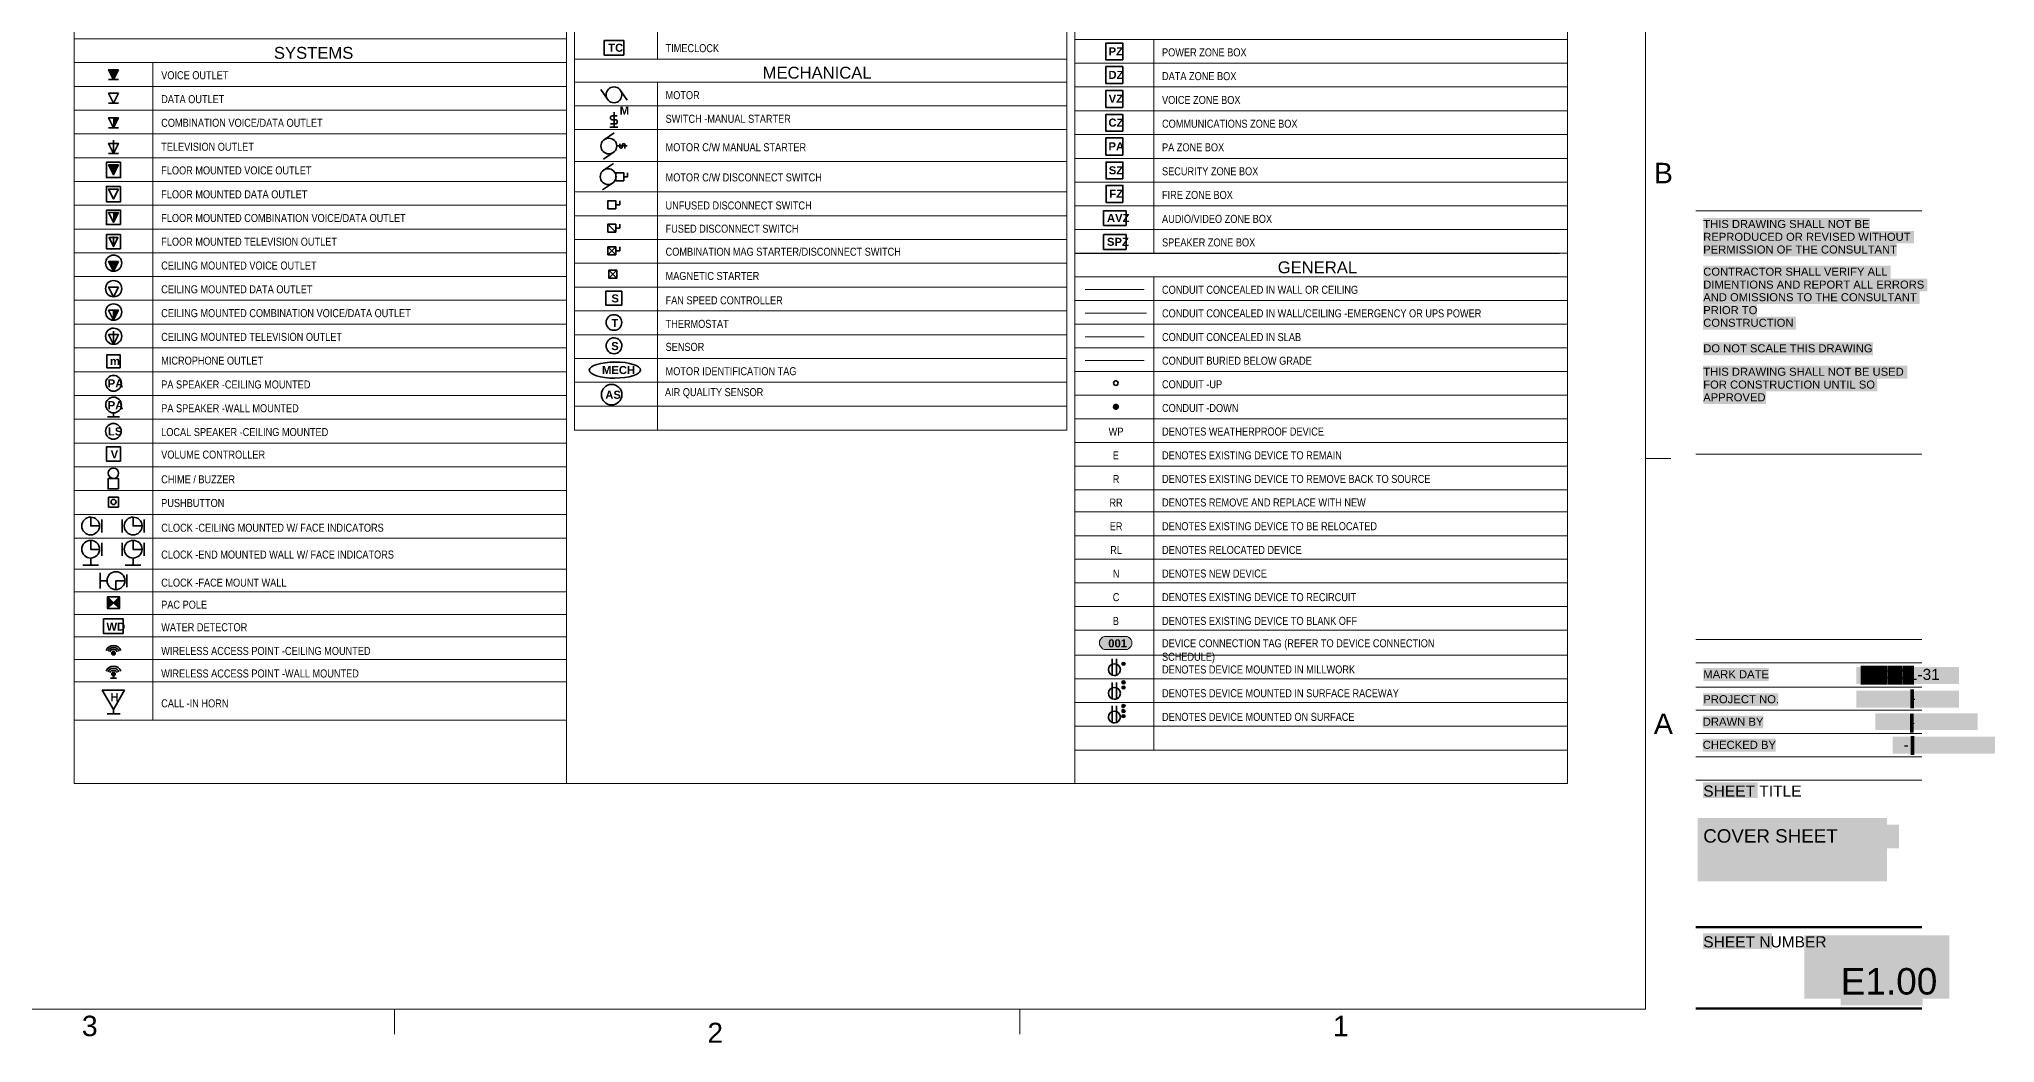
# Model space of a CAD drawing. Header units: millimetres. Extents: x -50.9 to 35.9, y -72.5 to 23.3.
# Drawn here: x 16.32 to 35.85, y 0.67 to 10.69 of the extents above; entities that cross this region are included whole.
import ezdxf

# ---------------------------------------------------------------- set-up
doc = ezdxf.new("R2010")
doc.units = ezdxf.units.MM
doc.layers.add('PDF2_Geometry', color=7, linetype='Continuous')
doc.layers.add('PDF2_Text', color=7, linetype='Continuous')
doc.layers.add('PDF2_Solid Fills', color=7, linetype='Continuous', true_color=0x7f7f7f)
doc.styles.add('PDF Arial', font='arial.ttf')
doc.styles.add('PDF Arial Narrow', font='ARIALN.TTF')
doc.styles.add('PDF ArialRoundedMT Bold', font='arialbd.ttf')
doc.styles.add('PDF GillSansMT', font='arial.ttf')
doc.styles.add('PDF GillSansMT-Condensed', font='arial.ttf')
doc.styles.add('PDF GillSansMTCondensed', font='arial.ttf')

msp = doc.modelspace()

# ---------------------------------------------------------------- hatches: boundary and pattern name
at = {"layer": 'PDF2_Solid Fills', "transparency": 33554559}
for color, points in [(256, [(17.069, 10.29), (17.115, 10.386), (17.019, 10.386)]), (256, [(17.07, 9.815), (17.115, 9.905), (17.07, 9.905)]), (256, [(17.069, 9.34), (17.115, 9.436), (17.019, 9.436)]), (256, [(17.114, 8.96), (17.115, 8.961), (17.069, 8.961), (17.069, 8.87)]), (256, [(17.069, 8.376), (17.115, 8.473), (17.019, 8.473)]), (256, [(17.114, 7.983), (17.115, 7.985), (17.074, 7.985), (17.074, 7.903)]), (256, [(27.097, 7.032), (27.083, 7.043), (27.067, 7.043), (27.052, 7.028), (27.055, 7.008), (27.068, 6.998), (27.08, 6.998), (27.095, 7.01)]), (256, [(17.067, 5.067), (17.009, 5.125), (17.007, 5.125), (17.007, 5.008), (17.01, 5.01)]), (256, [(17.067, 5.067), (17.125, 5.008), (17.125, 5.123), (17.124, 5.123)]), (7, [(17.084, 4.57), (17.075, 4.578), (17.057, 4.578), (17.049, 4.568), (17.052, 4.552), (17.07, 4.547), (17.082, 4.553)]), (7, [(17.084, 4.363), (17.074, 4.372), (17.06, 4.372), (17.049, 4.36), (17.052, 4.345), (17.07, 4.337), (17.082, 4.347)]), (7, [(27.163, 4.472), (27.157, 4.473), (27.147, 4.473), (27.135, 4.465), (27.135, 4.448), (27.157, 4.44), (27.163, 4.443), (27.168, 4.463)]), (7, [(27.163, 4.287), (27.157, 4.288), (27.147, 4.288), (27.135, 4.28), (27.135, 4.263), (27.157, 4.255), (27.163, 4.258), (27.168, 4.278)]), (7, [(27.163, 4.235), (27.157, 4.237), (27.147, 4.237), (27.135, 4.23), (27.135, 4.212), (27.157, 4.207), (27.163, 4.208), (27.168, 4.227)]), (7, [(27.163, 4.05), (27.157, 4.052), (27.147, 4.052), (27.135, 4.045), (27.135, 4.027), (27.157, 4.022), (27.163, 4.023), (27.168, 4.042)]), (7, [(27.163, 4), (27.157, 4.002), (27.147, 4.002), (27.135, 3.993), (27.135, 3.977), (27.157, 3.968), (27.163, 3.972), (27.168, 3.992)]), (7, [(27.163, 3.948), (27.157, 3.95), (27.147, 3.95), (27.135, 3.942), (27.135, 3.925), (27.157, 3.92), (27.163, 3.922), (27.168, 3.94)])]:
    msp.add_hatch(color=color, dxfattribs=at).paths.add_polyline_path(points)
at = {"layer": 'PDF2_Solid Fills', "true_color": 0xffffff, "transparency": 33554559}
msp.add_hatch(color=7, dxfattribs=at).paths.add_polyline_path([(27.192, 4.728), (27.187, 4.73), (26.96, 4.73), (26.93, 4.713), (26.913, 4.683), (26.91, 4.667), (26.92, 4.632), (26.943, 4.608), (26.977, 4.6), (27.168, 4.598), (27.205, 4.61), (27.225, 4.63), (27.233, 4.648), (27.235, 4.682), (27.222, 4.707)])

# ---------------------------------------------------------------- linework, layer by layer
at = {"layer": 'PDF2_Geometry', "lineweight": 9}
msp.add_lwpolyline([(32.364, 1.008), (1.135, 1.008), (32.364, 1.008), (32.364, 22.993), (1.135, 22.993), (32.364, 22.993)], close=True, dxfattribs=at)
at = {"layer": 'PDF2_Geometry', "lineweight": 20}
for points in [[(21.552, 10.695), (16.674, 10.695), (16.674, 21.849), (21.59, 21.849), (21.59, 5.467)], [(21.59, 21.849), (21.59, 10.695), (21.59, 3.893), (16.674, 3.893), (16.674, 10.695), (21.59, 10.695)], [(31.585, 21.851), (31.585, 10.924), (26.669, 10.924), (31.585, 10.924), (31.585, 8.554), (31.585, 3.595), (26.669, 3.595), (31.585, 3.595), (31.585, 3.262), (16.675, 3.262)], [(21.67, 6.788), (26.587, 6.788), (26.587, 21.849), (21.67, 21.849), (21.67, 6.788), (21.67, 10.493), (26.587, 10.493), (26.587, 17.578), (26.587, 21.849)], [(21.67, 21.849), (21.67, 17.578), (21.67, 10.493), (26.508, 10.493)], [(26.667, 5.473), (26.667, 21.849), (26.667, 10.923), (26.667, 8.553), (26.667, 3.595), (26.667, 3.262)], [(22.497, 17.343), (22.497, 10.493)], [(26.669, 10.689), (31.585, 10.689)], [(27.453, 10.688), (27.453, 8.553)], [(16.674, 10.458), (21.59, 10.458)], [(17.46, 10.458), (17.46, 3.893)], [(26.587, 10.493), (26.587, 6.788)], [(26.669, 10.451), (31.585, 10.451)], [(16.674, 10.22), (21.59, 10.22)], [(21.67, 10.261), (26.587, 10.261)], [(22.497, 10.261), (22.497, 6.788)], [(26.669, 10.214), (31.585, 10.214)], [(16.674, 9.983), (21.59, 9.983)], [(21.67, 10.025), (26.587, 10.025)], [(26.669, 9.975), (31.585, 9.975)], [(21.67, 9.788), (26.587, 9.788)], [(16.674, 9.746), (21.59, 9.746)], [(26.669, 9.739), (31.585, 9.739)], [(16.674, 9.508), (21.59, 9.508)], [(21.67, 9.47), (26.587, 9.47)], [(26.669, 9.5), (31.585, 9.5)], [(16.674, 9.271), (21.59, 9.271)], [(26.669, 9.264), (31.585, 9.264)], [(16.674, 9.033), (21.59, 9.033)], [(21.67, 9.166), (26.587, 9.166)], [(16.674, 8.796), (21.59, 8.796)], [(21.67, 8.928), (26.587, 8.928)], [(21.67, 8.691), (26.587, 8.691)], [(16.674, 8.56), (21.59, 8.56)], [(21.67, 8.455), (26.587, 8.455)], [(26.668, 8.553), (31.506, 8.553)], [(26.669, 8.554), (31.585, 8.554)], [(16.674, 8.321), (21.59, 8.321)], [(21.67, 8.216), (26.587, 8.216)], [(26.669, 8.319), (31.585, 8.319)], [(27.453, 8.318), (27.453, 3.595)], [(16.674, 8.085), (21.59, 8.085)], [(26.669, 8.082), (31.585, 8.082)], [(16.674, 7.846), (21.59, 7.846)], [(21.67, 7.98), (26.587, 7.98)], [(26.669, 7.845), (31.585, 7.845)], [(21.67, 7.741), (26.587, 7.741)], [(16.674, 7.61), (21.59, 7.61)], [(21.67, 7.505), (26.587, 7.505)], [(26.669, 7.61), (31.585, 7.61)], [(16.674, 7.371), (21.59, 7.371)], [(21.67, 7.267), (26.587, 7.267)], [(26.669, 7.374), (31.585, 7.374)], [(16.674, 7.135), (21.59, 7.135)], [(26.669, 7.139), (31.585, 7.139)], [(16.674, 6.898), (21.59, 6.898)], [(21.67, 7.027), (26.587, 7.027)], [(26.669, 6.902), (31.585, 6.902)], [(16.674, 6.66), (21.59, 6.66)], [(26.669, 6.665), (31.585, 6.665)], [(16.674, 6.423), (21.59, 6.423)], [(26.669, 6.43), (31.585, 6.43)], [(16.674, 6.185), (21.59, 6.185)], [(26.669, 6.194), (31.585, 6.194)], [(16.674, 5.948), (21.59, 5.948)], [(26.669, 5.972), (31.585, 5.972)], [(16.674, 5.71), (21.59, 5.71)], [(26.669, 5.735), (31.585, 5.735)], [(26.669, 5.5), (31.585, 5.5)], [(16.674, 5.4), (21.59, 5.4)], [(16.674, 5.175), (21.59, 5.175)], [(26.669, 5.264), (31.585, 5.264)], [(16.674, 4.95), (21.59, 4.95)], [(26.669, 5.027), (31.585, 5.027)], [(16.674, 4.725), (21.59, 4.725)], [(26.669, 4.792), (31.585, 4.792)], [(16.674, 4.5), (21.59, 4.5)], [(26.669, 4.542), (31.585, 4.542)], [(26.669, 4.305), (31.585, 4.305)], [(16.674, 4.275), (21.59, 4.275)], [(26.669, 4.069), (31.585, 4.069)], [(16.674, 3.262), (16.674, 3.893)], [(21.59, 3.893), (21.59, 3.262)], [(26.669, 3.834), (31.585, 3.834)]]:
    msp.add_lwpolyline(points, dxfattribs=at)
at = {"layer": 'PDF2_Geometry', "lineweight": 35}
for points in [[(22.162, 10.678), (22.162, 10.533), (21.965, 10.533), (21.965, 10.678)], [(27.143, 10.485), (27.143, 10.653), (26.975, 10.653), (26.975, 10.485)], [(17.115, 10.386), (17.067, 10.288), (17.017, 10.386)], [(17.115, 10.386), (17.017, 10.386), (17.067, 10.288)], [(27.143, 10.25), (27.143, 10.418), (26.975, 10.418), (26.975, 10.25)], [(27.143, 10.01), (27.143, 10.18), (26.975, 10.18), (26.975, 10.01)], [(17.115, 10.151), (17.067, 10.053), (17.017, 10.151)], [(17.115, 9.905), (17.067, 9.806), (17.017, 9.905)], [(17.07, 9.813), (17.115, 9.905), (17.07, 9.905)], [(27.143, 9.773), (27.143, 9.941), (26.975, 9.941), (26.975, 9.773)], [(27.143, 9.535), (27.143, 9.705), (26.975, 9.705), (26.975, 9.535)], [(17.137, 9.463), (17.137, 9.31), (16.995, 9.31), (16.995, 9.463)], [(17.115, 9.436), (17.067, 9.338), (17.017, 9.436)], [(17.067, 9.338), (17.115, 9.436), (17.017, 9.436)], [(27.145, 9.296), (27.145, 9.465), (26.977, 9.465), (26.977, 9.296)], [(17.137, 9.221), (17.137, 9.068), (16.995, 9.068), (16.995, 9.221)], [(17.115, 9.195), (17.067, 9.096), (17.017, 9.195)], [(22.162, 9.278), (22.082, 9.278), (22.082, 9.358), (22.162, 9.358)], [(27.145, 9.061), (27.145, 9.231), (26.977, 9.231), (26.977, 9.061)], [(17.137, 8.841), (16.995, 8.841), (16.995, 8.983), (17.137, 8.983)], [(22.082, 8.998), (22.004, 8.998), (22.004, 9.078), (22.082, 9.078)], [(17.115, 8.961), (17.067, 8.863), (17.017, 8.961)], [(17.069, 8.868), (17.115, 8.961), (17.069, 8.961)], [(22.082, 8.845), (22.004, 8.845), (22.082, 8.766)], [(27.177, 8.978), (27.177, 8.833), (26.952, 8.833), (26.952, 8.978)], [(17.137, 8.6), (16.995, 8.6), (16.995, 8.741), (17.137, 8.741)], [(27.177, 8.74), (27.177, 8.593), (26.952, 8.593), (26.952, 8.74)], [(17.115, 8.473), (17.067, 8.375), (17.017, 8.473)], [(17.115, 8.473), (17.017, 8.473), (17.067, 8.375)], [(17.115, 8.216), (17.067, 8.118), (17.017, 8.216)], [(22.142, 8.036), (21.984, 8.036), (21.984, 8.175), (22.142, 8.175)], [(17.074, 7.901), (17.115, 7.985), (17.074, 7.985)], [(17.132, 7.41), (17.132, 7.541), (17, 7.541), (17, 7.41)], [(17.137, 6.48), (16.995, 6.48), (16.995, 6.622), (17.137, 6.622)], [(17.117, 6.202), (17.117, 6.305), (17.012, 6.305), (17.012, 6.202)], [(17.115, 6.02), (17.115, 6.118), (17.017, 6.118), (17.017, 6.02)], [(17.007, 5.007), (17.067, 5.065), (17.007, 5.125)], [(17.125, 5.125), (17.067, 5.065), (17.125, 5.007)], [(17.164, 4.758), (16.967, 4.758), (16.967, 4.905), (17.164, 4.905)], [(17.049, 4.562), (17.049, 4.557), (17.05, 4.552), (17.054, 4.548), (17.057, 4.547), (17.062, 4.545), (17.067, 4.543), (17.07, 4.545), (17.075, 4.547), (17.079, 4.548), (17.082, 4.552), (17.084, 4.557), (17.084, 4.562), (17.084, 4.567), (17.082, 4.57), (17.079, 4.573), (17.075, 4.577), (17.07, 4.578), (17.067, 4.578), (17.062, 4.578), (17.057, 4.577), (17.054, 4.573), (17.05, 4.57), (17.049, 4.567)], [(17.049, 4.353), (17.049, 4.35), (17.05, 4.345), (17.054, 4.342), (17.057, 4.338), (17.062, 4.337), (17.067, 4.337), (17.07, 4.337), (17.075, 4.338), (17.079, 4.342), (17.082, 4.345), (17.084, 4.35), (17.084, 4.353), (17.084, 4.358), (17.082, 4.363), (17.079, 4.367), (17.075, 4.368), (17.07, 4.372), (17.067, 4.372), (17.062, 4.372), (17.057, 4.368), (17.054, 4.367), (17.05, 4.363), (17.049, 4.358)], [(17.177, 4.193), (16.955, 4.193), (17.067, 4)]]:
    msp.add_lwpolyline(points, close=True, dxfattribs=at)
for points in [[(17.017, 10.288), (17.115, 10.288)], [(21.932, 10.188), (21.999, 10.091)], [(22.129, 10.178), (22.194, 10.081)], [(17.017, 10.053), (17.115, 10.053)], [(22.064, 9.963), (22.064, 9.813)], [(17.017, 9.806), (17.115, 9.806)], [(17.07, 9.905), (17.07, 9.813)], [(22.024, 9.813), (22.102, 9.813)], [(22.03, 9.915), (22.03, 9.895)], [(22.03, 9.845), (22.084, 9.845)], [(22.042, 9.925), (22.097, 9.925)], [(22.042, 9.885), (22.084, 9.885)], [(22.097, 9.855), (22.097, 9.875)], [(17.067, 9.551), (17.017, 9.65), (17.115, 9.65), (17.067, 9.551), (17.067, 9.683)], [(21.969, 9.69), (22.065, 9.755)], [(22.194, 9.625), (22.09, 9.625)], [(22.122, 9.645), (22.122, 9.611)], [(22.129, 9.603), (22.14, 9.603)], [(22.147, 9.638), (22.147, 9.611)], [(22.165, 9.645), (22.154, 9.645)], [(22.172, 9.638), (22.172, 9.601)], [(17.017, 9.551), (17.115, 9.551)], [(21.959, 9.493), (22.055, 9.56)], [(21.96, 9.383), (22.059, 9.45)], [(21.95, 9.186), (22.049, 9.253)], [(22.162, 9.318), (22.2, 9.318), (22.2, 9.358)], [(22.082, 9.038), (22.122, 9.038), (22.122, 9.078)], [(17.069, 8.961), (17.069, 8.868)], [(22.082, 8.766), (22.004, 8.766), (22.004, 8.845)], [(22.082, 8.805), (22.122, 8.805), (22.122, 8.845)], [(17.067, 8.621), (17.022, 8.71), (17.11, 8.71), (17.067, 8.621), (17.067, 8.723)], [(22.004, 8.618), (22.004, 8.54), (22.082, 8.618), (22.004, 8.618), (22.082, 8.54), (22.082, 8.618)], [(22.082, 8.578), (22.122, 8.578), (22.122, 8.618)], [(22.004, 8.54), (22.082, 8.54)], [(22.014, 8.385), (22.014, 8.305), (22.092, 8.385), (22.014, 8.385), (22.092, 8.305), (22.092, 8.385)], [(22.014, 8.305), (22.092, 8.305)], [(17.007, 6.92), (17.125, 6.92)], [(17.067, 6.92), (17.067, 6.96)], [(16.949, 5.895), (16.949, 5.768)], [(17.152, 5.895), (17.152, 5.768)], [(17.372, 5.895), (17.372, 5.768)], [(16.927, 5.598), (16.839, 5.598), (16.839, 5.687)], [(16.949, 5.663), (16.949, 5.535)], [(17.152, 5.663), (17.152, 5.535)], [(17.35, 5.598), (17.262, 5.598), (17.262, 5.687)], [(17.372, 5.663), (17.372, 5.535)], [(16.839, 5.51), (16.839, 5.442)], [(17.262, 5.51), (17.262, 5.442)], [(16.759, 5.442), (16.917, 5.442)], [(16.934, 5.363), (16.934, 5.207)], [(17.002, 5.285), (16.934, 5.285)], [(17.184, 5.442), (17.34, 5.442)], [(17.2, 5.348), (17.2, 5.222)], [(17.125, 5.125), (17.007, 5.007), (17.007, 5.125), (17.125, 5.007), (17.125, 5.125), (17.007, 5.125)], [(17.007, 5.007), (17.125, 5.007)], [(27.037, 4.507), (27.037, 4.342)], [(27.08, 4.507), (27.08, 4.342)], [(17.035, 4.312), (17.097, 4.312)], [(17.067, 4.337), (17.067, 4.312)], [(27.037, 4.27), (27.037, 4.105)], [(27.08, 4.27), (27.08, 4.105)], [(17.002, 3.957), (17.132, 3.957)], [(17.067, 3.957), (17.067, 4)], [(27.037, 4.035), (27.037, 3.87)], [(27.08, 4.035), (27.08, 3.868)]]:
    msp.add_lwpolyline(points, dxfattribs=at)
for points in [[(22.142, 10.136, 0.414894), (22.064, 10.215, 0.414894), (21.985, 10.136)], [(22.012, 9.703, 0.414894), (21.934, 9.625, 0.414894), (22.012, 9.546)], [(22.084, 9.32, 0.414894), (22.005, 9.398, 0.414894), (21.927, 9.32)], [(17.067, 7.985), (17.067, 7.886), (17.115, 7.985), (17.017, 7.985), (17.067, 7.886, 0.413265), (17.149, 7.968)], [(17.149, 7.726, -0.413265), (17.067, 7.645), (17.017, 7.743), (17.115, 7.743), (17.067, 7.645), (17.067, 7.776)], [(22.142, 7.631, 0.414894), (22.064, 7.71, 0.414894), (21.985, 7.631)], [(17.145, 7.257, 0.414894), (17.067, 7.335, 0.414894), (16.989, 7.257)], [(17.145, 7.04, 0.414894), (17.067, 7.118, 0.414894), (16.989, 7.04)], [(17.35, 5.832), (17.262, 5.832), (17.262, 5.92, 0.424528), (17.174, 5.832, 0.417471), (17.262, 5.743)], [(17.262, 5.688, 0.424528), (17.174, 5.6, 0.417471), (17.262, 5.512)], [(17.18, 5.287, -0.416667), (17.09, 5.197), (17.09, 5.285), (17.179, 5.285)]]:
    msp.add_lwpolyline(points, format="xyb", dxfattribs=at)
at = {"layer": 'PDF2_Geometry', "lineweight": 20}
for points in [[(31.585, 9.027), (26.669, 9.027)], [(31.585, 8.79), (26.669, 8.79)]]:
    msp.add_lwpolyline(points, close=True, dxfattribs=at)
at = {"layer": 'PDF2_Geometry', "lineweight": 9}
for points in [[(32.865, 8.978), (35.121, 8.978)], [(32.367, 6.505), (32.617, 6.505)], [(32.865, 6.55), (35.121, 6.55)], [(32.865, 4.698), (35.121, 4.698)], [(32.865, 4.467), (35.121, 4.467)], [(32.865, 4.223), (35.121, 4.223)], [(32.865, 3.992), (35.121, 3.992)], [(32.865, 3.76), (35.121, 3.76)], [(32.865, 3.528), (35.121, 3.528)], [(32.866, 3.293), (35.121, 3.293)], [(19.873, 0.758), (19.873, 1.008)], [(26.117, 0.758), (26.117, 1.008)]]:
    msp.add_lwpolyline(points, dxfattribs=at)
at = {"layer": 'PDF2_Geometry', "lineweight": 18}
for points in [[(26.767, 8.193), (27.357, 8.193)], [(26.767, 7.956), (27.38, 7.956)], [(26.767, 7.72), (27.357, 7.72)], [(26.767, 7.485), (27.357, 7.485)], [(26.982, 4.598), (27.168, 4.598), (27.187, 4.6), (27.202, 4.607), (27.215, 4.618), (27.227, 4.632), (27.233, 4.647), (27.235, 4.665), (27.233, 4.682), (27.227, 4.697), (27.215, 4.712), (27.202, 4.722), (27.187, 4.728), (27.168, 4.73), (26.977, 4.73), (26.96, 4.728), (26.943, 4.722), (26.93, 4.712), (26.92, 4.698), (26.913, 4.682), (26.91, 4.665), (26.913, 4.647), (26.92, 4.632), (26.93, 4.618), (26.943, 4.607), (26.96, 4.6), (26.977, 4.598)]]:
    msp.add_lwpolyline(points, dxfattribs=at)
at = {"layer": 'PDF2_Geometry', "lineweight": 35}
for points in [[(22.064, 7.941, 0.414894), (21.985, 7.863, 0.414894), (22.064, 7.785, 0.414894), (22.142, 7.863, 0.414894)], [(17.065, 6.855, 0.414894), (16.987, 6.777, 0.414894), (17.065, 6.698, 0.414894), (17.144, 6.777, 0.414894)], [(16.75, 5.832, 0.417471), (16.839, 5.743, 0.410377), (16.927, 5.832), (16.839, 5.832), (16.839, 5.92, 0.424528)], [(16.839, 5.688, 0.424528), (16.75, 5.6, 0.417471), (16.839, 5.512, 0.410377), (16.927, 5.6, 0.417471)]]:
    msp.add_lwpolyline(points, format="xyb", close=True, dxfattribs=at)
at = {"layer": 'PDF2_Geometry', "lineweight": 18}
for points in [[(27.17, 4.457), (27.163, 4.47), (27.148, 4.473), (27.135, 4.463), (27.135, 4.448), (27.148, 4.438), (27.163, 4.442)], [(27.17, 4.272), (27.163, 4.285), (27.148, 4.288), (27.135, 4.278), (27.135, 4.263), (27.148, 4.253), (27.163, 4.257)], [(27.17, 4.22), (27.163, 4.233), (27.148, 4.237), (27.135, 4.228), (27.135, 4.212), (27.148, 4.203), (27.163, 4.207)], [(27.17, 4.035), (27.163, 4.048), (27.148, 4.052), (27.135, 4.043), (27.135, 4.027), (27.148, 4.018), (27.163, 4.022)], [(27.17, 3.983), (27.163, 3.998), (27.148, 4.002), (27.135, 3.992), (27.135, 3.977), (27.148, 3.967), (27.163, 3.97)], [(27.17, 3.933), (27.163, 3.947), (27.148, 3.95), (27.135, 3.94), (27.135, 3.925), (27.148, 3.917), (27.163, 3.92)]]:
    msp.add_lwpolyline(points, close=True, dxfattribs=at)
at = {"layer": 'PDF2_Geometry', "lineweight": 70}
for points in [[(32.866, 1.827), (35.121, 1.827)], [(32.866, 1.017), (35.121, 1.017)]]:
    msp.add_lwpolyline(points, dxfattribs=at)
at = {"layer": 'PDF2_Geometry', "lineweight": 35}
msp.add_circle((27.075, 7.02), 0.0232, dxfattribs=at)
for centre, radius, start, end in [((17.066, 8.457), 0.079, 89.2527, 180.7473), ((17.067, 8.457), 0.0818, 270.0928, 359.9072), ((17.066, 8.202), 0.079, 89.2527, 180.7473), ((17.066, 7.969), 0.079, 89.2527, 180.7473), ((17.067, 8.202), 0.0818, 270.0928, 359.9072), ((17.066, 7.728), 0.079, 89.2527, 180.7473), ((22.039, 7.144), 0.101, 89.6269, 180.3731), ((22.039, 7.144), 0.104, 270.2862, 359.7138), ((17.065, 6.358), 0.0519, 270.2862, 359.7138), ((16.839, 5.832), 0.0878, 359.6818, 90.3182), ((17.089, 5.288), 0.0868, 88.9948, 181.0052), ((17.067, 4.56), 0.0796, 21.8256, 89.6006), ((17.067, 4.354), 0.0796, 21.8256, 89.6006), ((17.067, 4.353), 0.0389, 26.2691, 90.212), ((27.06, 4.398), 0.0597, 269.7603, 0.2397), ((27.06, 4.161), 0.0597, 269.7603, 0.2397), ((27.06, 3.925), 0.058, 179.6401, 270.3599)]:
    msp.add_arc(centre, radius, start, end, dxfattribs=at)
msp.add_ellipse((22.073, 7.388), major_axis=(0.256, 0.001), ratio=0.31475, start_param=3.134209233266369, end_param=9.417394540445951, dxfattribs=at)
for points in [[(22.064, 10.056), (22.02, 10.056), (21.985, 10.093), (21.985, 10.136)], [(22.142, 10.136), (22.142, 10.093), (22.107, 10.056), (22.064, 10.056)], [(22.03, 9.915), (22.032, 9.921), (22.037, 9.925), (22.044, 9.925)], [(22.044, 9.886), (22.037, 9.888), (22.032, 9.891), (22.03, 9.896)], [(22.084, 9.886), (22.089, 9.886), (22.094, 9.883), (22.095, 9.876)], [(22.095, 9.858), (22.094, 9.851), (22.089, 9.848), (22.084, 9.846)], [(22.012, 9.703), (22.055, 9.703), (22.092, 9.668), (22.092, 9.625)], [(22.092, 9.625), (22.092, 9.581), (22.055, 9.546), (22.012, 9.546)], [(22.129, 9.605), (22.124, 9.605), (22.122, 9.608), (22.122, 9.611)], [(22.149, 9.611), (22.147, 9.608), (22.145, 9.605), (22.14, 9.605)], [(22.149, 9.638), (22.149, 9.643), (22.15, 9.645), (22.154, 9.646)], [(22.165, 9.646), (22.17, 9.646), (22.172, 9.643), (22.174, 9.638)], [(22.005, 9.24), (21.962, 9.24), (21.927, 9.276), (21.927, 9.32)], [(22.084, 9.32), (22.084, 9.276), (22.049, 9.24), (22.005, 9.24)], [(17.067, 8.375), (17.022, 8.375), (16.987, 8.411), (16.987, 8.456)], [(17.067, 8.536), (17.112, 8.536), (17.149, 8.501), (17.149, 8.456)], [(17.067, 8.281), (17.112, 8.281), (17.149, 8.246), (17.149, 8.201)], [(17.067, 8.12), (17.022, 8.12), (16.987, 8.156), (16.987, 8.201)], [(17.067, 8.048), (17.112, 8.048), (17.149, 8.013), (17.149, 7.968)], [(17.067, 7.886), (17.022, 7.886), (16.987, 7.923), (16.987, 7.968)], [(17.067, 7.645), (17.022, 7.645), (16.987, 7.681), (16.987, 7.726)], [(17.067, 7.806), (17.112, 7.806), (17.149, 7.771), (17.149, 7.726)], [(22.064, 7.551), (22.02, 7.551), (21.985, 7.588), (21.985, 7.631)], [(22.142, 7.631), (22.142, 7.588), (22.107, 7.551), (22.064, 7.551)], [(17.067, 7.177), (17.024, 7.177), (16.989, 7.213), (16.989, 7.257)], [(17.145, 7.257), (17.145, 7.213), (17.11, 7.177), (17.067, 7.177)], [(22.04, 7.245), (22.096, 7.245), (22.143, 7.2), (22.143, 7.144)], [(27.052, 7.258), (27.052, 7.272), (27.062, 7.281), (27.075, 7.281)], [(27.075, 7.235), (27.062, 7.235), (27.052, 7.247), (27.052, 7.258)], [(27.075, 7.281), (27.087, 7.281), (27.098, 7.272), (27.098, 7.258)], [(27.098, 7.258), (27.098, 7.247), (27.087, 7.235), (27.075, 7.235)], [(17.067, 6.96), (17.024, 6.96), (16.989, 6.997), (16.989, 7.04)], [(17.145, 7.04), (17.145, 6.997), (17.11, 6.96), (17.067, 6.96)], [(22.04, 7.04), (21.983, 7.04), (21.938, 7.087), (21.938, 7.144)], [(27.052, 7.022), (27.052, 7.035), (27.062, 7.045), (27.075, 7.045)], [(27.075, 7.045), (27.087, 7.045), (27.098, 7.035), (27.098, 7.022)], [(27.075, 6.997), (27.062, 6.997), (27.052, 7.008), (27.052, 7.022)], [(27.098, 7.022), (27.098, 7.008), (27.087, 6.997), (27.075, 6.997)], [(17.014, 6.358), (17.014, 6.388), (17.035, 6.41), (17.065, 6.41)], [(17.065, 6.307), (17.035, 6.307), (17.014, 6.33), (17.014, 6.358)], [(17.065, 6.41), (17.094, 6.41), (17.117, 6.388), (17.117, 6.358)], [(17.042, 6.072), (17.042, 6.087), (17.052, 6.097), (17.067, 6.097)], [(17.042, 6.072), (17.042, 6.087), (17.052, 6.097), (17.067, 6.097)], [(17.067, 6.045), (17.052, 6.045), (17.042, 6.057), (17.042, 6.072)], [(17.067, 6.045), (17.052, 6.045), (17.042, 6.057), (17.042, 6.072)], [(17.067, 6.097), (17.08, 6.097), (17.092, 6.087), (17.092, 6.072)], [(17.067, 6.097), (17.08, 6.097), (17.092, 6.087), (17.092, 6.072)], [(17.092, 6.072), (17.092, 6.057), (17.08, 6.045), (17.067, 6.045)], [(17.092, 6.072), (17.092, 6.057), (17.08, 6.045), (17.067, 6.045)], [(17.262, 5.92), (17.312, 5.92), (17.352, 5.882), (17.352, 5.832)], [(17.352, 5.832), (17.352, 5.783), (17.312, 5.743), (17.262, 5.743)], [(17.262, 5.688), (17.312, 5.688), (17.352, 5.65), (17.352, 5.6)], [(17.352, 5.6), (17.352, 5.552), (17.312, 5.512), (17.262, 5.512)], [(17.09, 5.197), (17.04, 5.197), (17.002, 5.237), (17.002, 5.287)], [(17.09, 5.375), (17.14, 5.375), (17.18, 5.337), (17.18, 5.287)], [(16.992, 4.59), (17.004, 4.62), (17.034, 4.64), (17.067, 4.64)], [(17.012, 4.583), (17.02, 4.605), (17.042, 4.62), (17.067, 4.62)], [(17.03, 4.577), (17.035, 4.592), (17.05, 4.6), (17.067, 4.6)], [(17.067, 4.62), (17.09, 4.62), (17.114, 4.605), (17.122, 4.582)], [(17.067, 4.6), (17.082, 4.6), (17.097, 4.592), (17.102, 4.577)], [(16.992, 4.383), (17.004, 4.413), (17.034, 4.433), (17.067, 4.433)], [(17.012, 4.377), (17.02, 4.398), (17.042, 4.412), (17.067, 4.412)], [(17.03, 4.37), (17.037, 4.383), (17.05, 4.392), (17.067, 4.392)], [(17.067, 4.412), (17.09, 4.412), (17.112, 4.398), (17.12, 4.375)], [(27.002, 4.398), (27.002, 4.432), (27.027, 4.457), (27.06, 4.457)], [(27.06, 4.338), (27.027, 4.338), (27.002, 4.365), (27.002, 4.398)], [(27.06, 4.457), (27.093, 4.457), (27.12, 4.432), (27.12, 4.398)], [(27.002, 4.162), (27.002, 4.195), (27.027, 4.22), (27.06, 4.22)], [(27.06, 4.102), (27.027, 4.102), (27.002, 4.128), (27.002, 4.162)], [(27.06, 4.22), (27.093, 4.22), (27.12, 4.195), (27.12, 4.162)], [(27.002, 3.925), (27.002, 3.958), (27.027, 3.983), (27.06, 3.983)], [(27.06, 3.983), (27.093, 3.983), (27.12, 3.958), (27.12, 3.925)], [(27.12, 3.925), (27.12, 3.893), (27.093, 3.867), (27.06, 3.867)]]:
    msp.add_open_spline(points, degree=3, dxfattribs=at)
at = {"layer": 'PDF2_Solid Fills', "color": 7, "lineweight": 9, "true_color": 0xffffff, "transparency": 33554559}
for points in [[(32.94, 8.907), (34.606, 8.907), (32.94, 8.778), (34.606, 8.778)], [(32.94, 8.778), (35.045, 8.778), (32.94, 8.652), (35.045, 8.652)], [(32.941, 8.652), (34.872, 8.652), (32.941, 8.524), (34.872, 8.524)], [(32.94, 8.43), (34.81, 8.43), (32.94, 8.302), (34.81, 8.302)], [(32.941, 8.302), (35.176, 8.302), (32.941, 8.175), (35.176, 8.175)], [(32.938, 8.046), (33.477, 8.046), (32.938, 7.92), (33.477, 7.92)], [(32.94, 8.175), (35.1, 8.175), (32.94, 8.047), (35.1, 8.047)], [(32.939, 7.92), (33.867, 7.92), (32.939, 7.791), (33.867, 7.791)], [(32.941, 7.665), (34.634, 7.665), (32.941, 7.537), (34.634, 7.537)], [(32.939, 7.432), (34.979, 7.432), (32.939, 7.303), (34.979, 7.303)], [(32.939, 7.303), (34.679, 7.303), (32.939, 7.176), (34.679, 7.176)], [(32.942, 7.177), (33.567, 7.177), (32.942, 7.049), (33.567, 7.049)], [(32.941, 4.413), (33.594, 4.413), (32.941, 4.285), (33.594, 4.285)], [(34.511, 4.437), (34.741, 4.437), (34.511, 4.247), (34.741, 4.247)], [(34.742, 4.437), (34.779, 4.437), (34.742, 4.247), (34.779, 4.247)], [(34.78, 4.437), (34.893, 4.437), (34.78, 4.247), (34.893, 4.247)], [(34.891, 4.437), (34.928, 4.437), (34.891, 4.247), (34.928, 4.247)], [(34.93, 4.437), (35.045, 4.437), (34.93, 4.247), (35.045, 4.247)], [(32.939, 4.163), (33.691, 4.163), (32.939, 4.035), (33.691, 4.035)], [(35.008, 4.202), (35.045, 4.202), (35.008, 4.012), (35.045, 4.012)], [(32.934, 3.94), (33.539, 3.94), (32.934, 3.812), (33.539, 3.812)], [(35.005, 3.96), (35.042, 3.96), (35.005, 3.77), (35.042, 3.77)], [(35.012, 3.735), (35.049, 3.735), (35.012, 3.545), (35.049, 3.545)], [(32.935, 3.708), (33.663, 3.708), (32.935, 3.58), (33.663, 3.58)], [(32.939, 3.272), (33.484, 3.272), (32.939, 3.115), (33.484, 3.115)], [(32.941, 2.85), (34.893, 2.85), (32.941, 2.615), (34.893, 2.615)], [(32.941, 2.615), (33.266, 2.615), (32.941, 2.382), (33.266, 2.382)], [(32.939, 1.767), (33.625, 1.767), (32.939, 1.61), (33.625, 1.61)], [(34.313, 1.553), (35.131, 1.553), (34.313, 1.048), (35.131, 1.048)]]:
    msp.add_solid(points, dxfattribs=at)
at = {"layer": 'PDF2_Solid Fills', "color": 7, "lineweight": 0, "true_color": 0xffffff, "transparency": 33554559}
for points in [[(34.47, 4.256), (35.493, 4.256), (34.47, 4.425), (35.493, 4.425)], [(34.47, 4.018), (35.493, 4.018), (34.47, 4.187), (35.493, 4.187)], [(34.658, 3.795), (35.681, 3.795), (34.658, 3.963), (35.681, 3.963)], [(34.83, 3.56), (35.852, 3.56), (34.83, 3.728), (35.852, 3.728)], [(32.885, 2.284), (34.775, 2.284), (32.885, 2.917), (34.775, 2.917)], [(33.949, 1.115), (35.396, 1.115), (33.949, 1.747), (35.396, 1.747)]]:
    msp.add_solid(points, dxfattribs=at)

# ---------------------------------------------------------------- texts
at = {"layer": 'PDF2_Text', "attachment_point": 4}
for s, insert, char_height, style in [('SYSTEMS', (18.668, 10.554), 0.1188, 'PDF Arial'), ('TC', (22.006, 10.605), 0.0805, 'PDF ArialRoundedMT Bold'), ('TIMECLOCK', (22.579, 10.601), 0.0799, 'PDF Arial Narrow'), ('PZ', (27.003, 10.57), 0.08, 'PDF ArialRoundedMT Bold'), ('POWER ZONE BOX', (27.536, 10.559), 0.07991, 'PDF Arial Narrow'), ('VOICE OUTLET', (17.543, 10.331), 0.07991, 'PDF Arial Narrow'), ('MECHANICAL', (23.548, 10.356), 0.1188, 'PDF Arial'), ('DZ', (27.001, 10.335), 0.0805, 'PDF ArialRoundedMT Bold'), ('DATA ZONE BOX', (27.536, 10.322), 0.07991, 'PDF Arial Narrow'), ('MOTOR', (22.579, 10.132), 0.0799, 'PDF Arial Narrow'), ('DATA OUTLET', (17.543, 10.092), 0.07991, 'PDF Arial Narrow'), ('M', (22.121, 9.978), 0.0805, 'PDF ArialRoundedMT Bold'), ('VZ', (27.003, 10.097), 0.0805, 'PDF ArialRoundedMT Bold'), ('VOICE ZONE BOX', (27.536, 10.084), 0.07991, 'PDF Arial Narrow'), ('COMBINATION VOICE/DATA OUTLET', (17.543, 9.856), 0.07991, 'PDF Arial Narrow'), ('SWITCH -MANUAL STARTER', (22.579, 9.896), 0.07991, 'PDF Arial Narrow'), ('CZ', (27.001, 9.858), 0.0805, 'PDF ArialRoundedMT Bold'), ('COMMUNICATIONS ZONE BOX', (27.536, 9.847), 0.07991, 'PDF Arial Narrow'), ('TELEVISION OUTLET', (17.543, 9.617), 0.07991, 'PDF Arial Narrow'), ('MOTOR C/W MANUAL STARTER', (22.579, 9.612), 0.07991, 'PDF Arial Narrow'), ('PA', (27.001, 9.622), 0.0805, 'PDF ArialRoundedMT Bold'), ('PA ZONE BOX', (27.536, 9.611), 0.07991, 'PDF Arial Narrow'), ('FLOOR MOUNTED VOICE OUTLET', (17.543, 9.381), 0.07991, 'PDF Arial Narrow'), ('SZ', (27.004, 9.382), 0.0805, 'PDF ArialRoundedMT Bold'), ('SECURITY ZONE BOX', (27.536, 9.372), 0.07991, 'PDF Arial Narrow'), ('B', (32.447, 9.355), 0.204, 'PDF GillSansMTCondensed'), ('FLOOR MOUNTED DATA OUTLET', (17.543, 9.142), 0.07991, 'PDF Arial Narrow'), ('MOTOR C/W DISCONNECT SWITCH', (22.579, 9.311), 0.07991, 'PDF Arial Narrow'), ('FZ', (27.009, 9.148), 0.0805, 'PDF ArialRoundedMT Bold'), ('UNFUSED DISCONNECT SWITCH', (22.579, 9.031), 0.07991, 'PDF Arial Narrow'), ('FIRE ZONE BOX', (27.536, 9.136), 0.07991, 'PDF Arial Narrow'), ('FLOOR MOUNTED COMBINATION VOICE/DATA OUTLET', (17.543, 8.906), 0.07991, 'PDF Arial Narrow'), ('FUSED DISCONNECT SWITCH', (22.579, 8.799), 0.07991, 'PDF Arial Narrow'), ('AVZ', (26.986, 8.907), 0.0805, 'PDF ArialRoundedMT Bold'), ('AUDIO/VIDEO ZONE BOX', (27.536, 8.897), 0.07991, 'PDF Arial Narrow'), ('THIS DRAWING SHALL NOT BE', (32.94, 8.846), 0.0801, 'PDF Arial'), ('FLOOR MOUNTED TELEVISION OUTLET', (17.543, 8.669), 0.07991, 'PDF Arial Narrow'), ('COMBINATION MAG STARTER/DISCONNECT SWITCH', (22.579, 8.569), 0.07991, 'PDF Arial Narrow'), ('SPZ', (26.986, 8.668), 0.0805, 'PDF ArialRoundedMT Bold'), ('SPEAKER ZONE BOX', (27.536, 8.662), 0.07991, 'PDF Arial Narrow'), ('REPRODUCED OR REVISED WITHOUT', (32.94, 8.718), 0.0801, 'PDF Arial'), ('PERMISSION OF THE CONSULTANT', (32.94, 8.591), 0.0801, 'PDF Arial'), ('CEILING MOUNTED VOICE OUTLET', (17.543, 8.431), 0.07991, 'PDF Arial Narrow'), ('GENERAL', (28.691, 8.413), 0.1188, 'PDF Arial'), ('CONTRACTOR SHALL VERIFY ALL', (32.94, 8.37), 0.08009, 'PDF Arial'), ('CEILING MOUNTED DATA OUTLET', (17.543, 8.194), 0.07991, 'PDF Arial Narrow'), ('MAGNETIC STARTER', (22.579, 8.327), 0.07991, 'PDF Arial Narrow'), ('CONDUIT CONCEALED IN WALL OR CEILING', (27.536, 8.189), 0.07991, 'PDF Arial Narrow'), ('DIMENTIONS AND REPORT ALL ERRORS', (32.94, 8.241), 0.08009, 'PDF Arial'), ('S', (22.038, 8.103), 0.0805, 'PDF ArialRoundedMT Bold'), ('FAN SPEED CONTROLLER', (22.579, 8.084), 0.07991, 'PDF Arial Narrow'), ('AND OMISSIONS TO THE CONSULTANT', (32.94, 8.115), 0.08009, 'PDF Arial'), ('PRIOR TO', (32.94, 7.986), 0.0801, 'PDF Arial'), ('CEILING MOUNTED COMBINATION VOICE/DATA OUTLET', (17.543, 7.956), 0.07991, 'PDF Arial Narrow'), ('T', (22.038, 7.858), 0.0805, 'PDF ArialRoundedMT Bold'), ('THERMOSTAT', (22.579, 7.849), 0.0799, 'PDF Arial Narrow'), ('CONDUIT CONCEALED IN WALL/CEILING -EMERGENCY OR UPS POWER', (27.536, 7.954), 0.07991, 'PDF Arial Narrow'), ('CONSTRUCTION', (32.94, 7.86), 0.08009, 'PDF Arial'), ('CEILING MOUNTED TELEVISION OUTLET', (17.543, 7.719), 0.07991, 'PDF Arial Narrow'), ('S', (22.036, 7.627), 0.0805, 'PDF ArialRoundedMT Bold'), ('SENSOR', (22.579, 7.619), 0.0799, 'PDF Arial Narrow'), ('CONDUIT CONCEALED IN SLAB', (27.536, 7.717), 0.07991, 'PDF Arial Narrow'), ('DO NOT SCALE THIS DRAWING', (32.94, 7.605), 0.08009, 'PDF Arial'), ('m', (17.031, 7.478), 0.0805, 'PDF ArialRoundedMT Bold'), ('MICROPHONE OUTLET', (17.543, 7.482), 0.07991, 'PDF Arial Narrow'), ('MECH', (21.944, 7.388), 0.0805, 'PDF ArialRoundedMT Bold'), ('CONDUIT BURIED BELOW GRADE', (27.536, 7.481), 0.07991, 'PDF Arial Narrow'), ('PA', (17.009, 7.255), 0.0805, 'PDF ArialRoundedMT Bold'), ('PA SPEAKER -CEILING MOUNTED', (17.543, 7.244), 0.07991, 'PDF Arial Narrow'), ('MOTOR IDENTIFICATION TAG', (22.579, 7.376), 0.07991, 'PDF Arial Narrow'), ('CONDUIT -UP', (27.536, 7.246), 0.07991, 'PDF Arial Narrow'), ('THIS DRAWING SHALL NOT BE USED', (32.94, 7.371), 0.0801, 'PDF Arial'), ('FOR CONSTRUCTION UNTIL SO', (32.94, 7.243), 0.0801, 'PDF Arial'), ('PA', (17.009, 7.038), 0.0805, 'PDF ArialRoundedMT Bold'), ('PA SPEAKER -WALL MOUNTED', (17.543, 7.007), 0.07991, 'PDF Arial Narrow'), ('AS', (21.977, 7.141), 0.0805, 'PDF ArialRoundedMT Bold'), ('AIR QUALITY SENSOR', (22.573, 7.157), 0.07991, 'PDF Arial Narrow'), ('CONDUIT -DOWN', (27.536, 7.009), 0.07991, 'PDF Arial Narrow'), ('APPROVED', (32.94, 7.116), 0.0801, 'PDF Arial'), ('LS', (17.011, 6.775), 0.0805, 'PDF ArialRoundedMT Bold'), ('LOCAL SPEAKER -CEILING MOUNTED', (17.543, 6.769), 0.07991, 'PDF Arial Narrow'), ('WP', (27.003, 6.774), 0.0799, 'PDF Arial Narrow'), ('DENOTES WEATHERPROOF DEVICE', (27.536, 6.774), 0.07991, 'PDF Arial Narrow'), ('V', (17.038, 6.548), 0.0805, 'PDF ArialRoundedMT Bold'), ('VOLUME CONTROLLER', (17.543, 6.544), 0.07991, 'PDF Arial Narrow'), ('E', (27.044, 6.537), 0.0799, 'PDF Arial Narrow'), ('DENOTES EXISTING DEVICE TO REMAIN', (27.536, 6.537), 0.07991, 'PDF Arial Narrow'), ('CHIME / BUZZER', (17.543, 6.297), 0.07991, 'PDF Arial Narrow'), ('R', (27.044, 6.301), 0.0799, 'PDF Arial Narrow'), ('DENOTES EXISTING DEVICE TO REMOVE BACK TO SOURCE', (27.536, 6.301), 0.07991, 'PDF Arial Narrow'), ('PUSHBUTTON', (17.543, 6.061), 0.0799, 'PDF Arial Narrow'), ('RR', (27.011, 6.066), 0.0799, 'PDF Arial Narrow'), ('DENOTES REMOVE AND REPLACE WITH NEW', (27.536, 6.066), 0.07991, 'PDF Arial Narrow'), ('CLOCK -CEILING MOUNTED W/ FACE INDICATORS', (17.543, 5.814), 0.07991, 'PDF Arial Narrow'), ('ER', (27.014, 5.829), 0.0799, 'PDF Arial Narrow'), ('DENOTES EXISTING DEVICE TO BE RELOCATED', (27.536, 5.829), 0.07991, 'PDF Arial Narrow'), ('CLOCK -END MOUNTED WALL W/ FACE INDICATORS', (17.543, 5.546), 0.07991, 'PDF Arial Narrow'), ('RL', (27.019, 5.592), 0.0799, 'PDF Arial Narrow'), ('DENOTES RELOCATED DEVICE', (27.536, 5.592), 0.07991, 'PDF Arial Narrow'), ('CLOCK -FACE MOUNT WALL', (17.543, 5.266), 0.07991, 'PDF Arial Narrow'), ('N', (27.044, 5.357), 0.0799, 'PDF Arial Narrow'), ('DENOTES NEW DEVICE', (27.536, 5.357), 0.07991, 'PDF Arial Narrow'), ('PAC POLE', (17.543, 5.046), 0.0799, 'PDF Arial Narrow'), ('C', (27.044, 5.121), 0.0799, 'PDF Arial Narrow'), ('DENOTES EXISTING DEVICE TO RECIRCUIT', (27.536, 5.121), 0.07991, 'PDF Arial Narrow'), ('B', (27.044, 4.884), 0.0799, 'PDF Arial Narrow'), ('DENOTES EXISTING DEVICE TO BLANK OFF', (27.536, 4.884), 0.07991, 'PDF Arial Narrow'), ('WD', (16.996, 4.827), 0.0805, 'PDF ArialRoundedMT Bold'), ('WATER DETECTOR', (17.543, 4.821), 0.07991, 'PDF Arial Narrow'), ('001', (26.999, 4.66), 0.0805, 'PDF ArialRoundedMT Bold'), ('DEVICE CONNECTION TAG (REFER TO DEVICE CONNECTION', (27.536, 4.649), 0.07991, 'PDF Arial Narrow'), ('WIRELESS ACCESS POINT -CEILING MOUNTED', (17.543, 4.584), 0.07991, 'PDF Arial Narrow'), ('SCHEDULE)', (27.536, 4.514), 0.0799, 'PDF Arial Narrow'), ('WIRELESS ACCESS POINT -WALL MOUNTED', (17.543, 4.359), 0.07991, 'PDF Arial Narrow'), ('DENOTES DEVICE MOUNTED IN MILLWORK', (27.536, 4.399), 0.07991, 'PDF Arial Narrow'), ('MARK DATE', (32.94, 4.352), 0.0806, 'PDF Arial'), ('2023-01-31', (34.512, 4.35), 0.1106, 'PDF GillSansMTCondensed'), ('H', (17.036, 4.123), 0.0805, 'PDF ArialRoundedMT Bold'), ('CALL -IN HORN', (17.543, 4.061), 0.07991, 'PDF Arial Narrow'), ('DENOTES DEVICE MOUNTED IN SURFACE RACEWAY', (27.536, 4.162), 0.07991, 'PDF Arial Narrow'), ('PROJECT NO.', (32.94, 4.102), 0.08064, 'PDF Arial'), ('-', (35.008, 4.115), 0.111, 'PDF GillSansMTCondensed'), ('DENOTES DEVICE MOUNTED ON SURFACE', (27.536, 3.926), 0.07991, 'PDF Arial Narrow'), ('A', (32.447, 3.858), 0.204, 'PDF GillSansMTCondensed'), ('DRAWN BY', (32.935, 3.878), 0.0806, 'PDF Arial'), ('-', (35.003, 3.873), 0.111, 'PDF GillSansMTCondensed'), ('CHECKED BY', (32.935, 3.647), 0.0806, 'PDF Arial'), ('-', (34.941, 3.648), 0.111, 'PDF GillSansMTCondensed'), ('SHEET TITLE', (32.94, 3.185), 0.11092, 'PDF GillSansMTCondensed'), ('COVER SHEET', (32.94, 2.737), 0.13409, 'PDF GillSansMT-Condensed'), ('SHEET NUMBER', (32.94, 1.68), 0.11092, 'PDF GillSansMTCondensed'), ('E1.00', (34.313, 1.285), 0.2642, 'PDF GillSansMT'), ('3', (16.75, 0.84), 0.204, 'PDF GillSansMTCondensed'), ('2', (22.997, 0.773), 0.2, 'PDF GillSansMT'), ('1', (29.242, 0.841), 0.204, 'PDF GillSansMTCondensed')]:
    msp.add_mtext(s, dxfattribs=dict(at, insert=insert, char_height=char_height, style=style))

doc.saveas('drawing.dxf')
